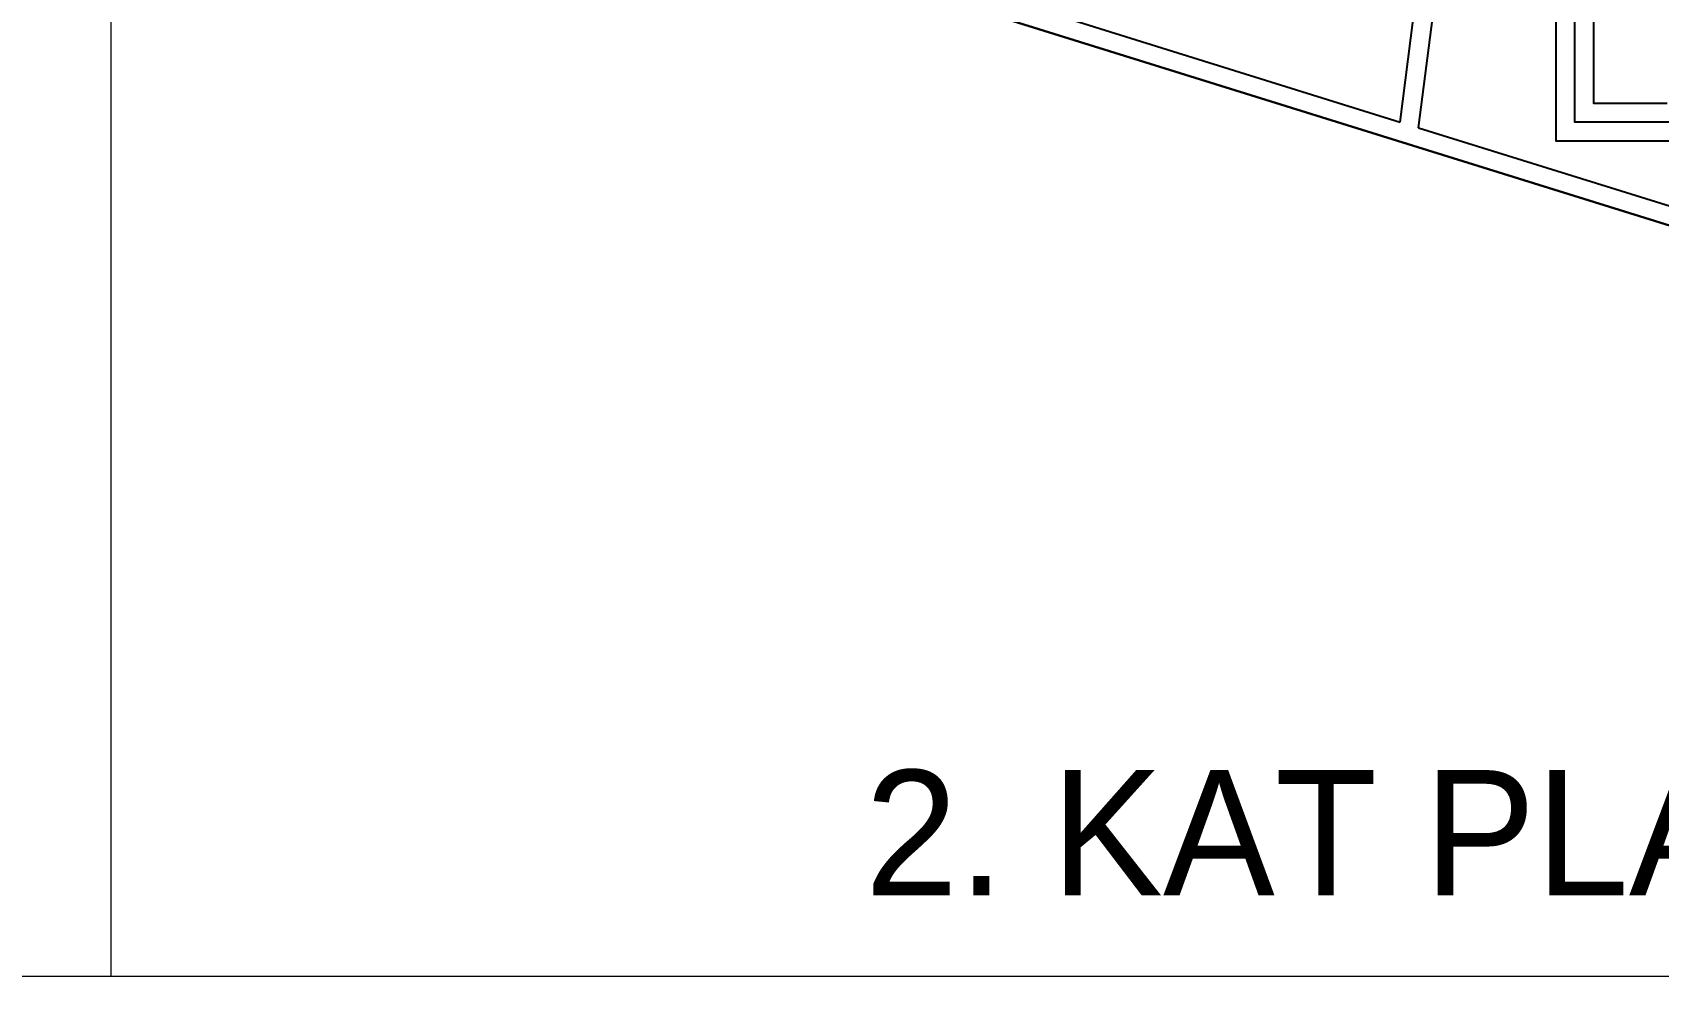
# Model space of a CAD drawing. Header units: centimetres. Extents: x 247996 to 315152, y -468471 to -440326.
# Drawn here: x 286906 to 288203, y -447827 to -447074 of the extents above; entities that cross this region are included whole.
import ezdxf

# ---------------------------------------------------------------- set-up
doc = ezdxf.new("R2010")
doc.units = ezdxf.units.CM
doc.layers.add('SCOTT-ANTED', color=144, linetype='Continuous', lineweight=0)
doc.layers.add('SCOTT-MKDU0', color=50, linetype='Continuous')
doc.layers.add('SCOTT-MTY-PEX-BORU', color=1, linetype='Continuous')

msp = doc.modelspace()

# ---------------------------------------------------------------- linework, layer by layer
at = {"layer": 'SCOTT-ANTED'}
for p, q in [((286968.5, -440326.5), (286968.5, -447826.5)), ((315151.7, -447826.5), (278382, -447826.5))]:
    msp.add_line(p, q, dxfattribs=at)
at = {"layer": 'SCOTT-MKDU0', "color": 8, "ltscale": 0.03}
for p, q in [((288011.4, -447149.6), (288198.5, -445681.2)), ((287996.8, -447145), (288172.5, -445766.7)), ((287488.2, -446986.4), (287996.8, -447145)), ((287487.4, -447001.9), (288531.6, -447327.5)), ((288531.6, -447327.5), (287487.4, -447001.9)), ((288011.4, -447149.6), (288533, -447312.2))]:
    msp.add_line(p, q, dxfattribs=at)
at = {"layer": 'SCOTT-MTY-PEX-BORU'}
for points in [[(288239.7, -446476), (288121, -446476), (288121, -447160), (288239.7, -447160)], [(288224.7, -447145), (288136, -447145), (288136, -446491), (288239.7, -446491)], [(288239.7, -446506), (288151, -446506), (288151, -447130), (288209.7, -447130)]]:
    msp.add_lwpolyline(points, dxfattribs=at)

# ---------------------------------------------------------------- texts
at = {"layer": 'SCOTT-MKDU0', "color": 8, "ltscale": 0.03, "insert": (287569.7, -447661.9), "char_height": 100, "attachment_point": 1}
msp.add_mtext_dynamic_manual_height_columns('2. KAT PLANI', width=6918.504, gutter_width=6, heights=[0], dxfattribs=at)

doc.saveas('drawing.dxf')
